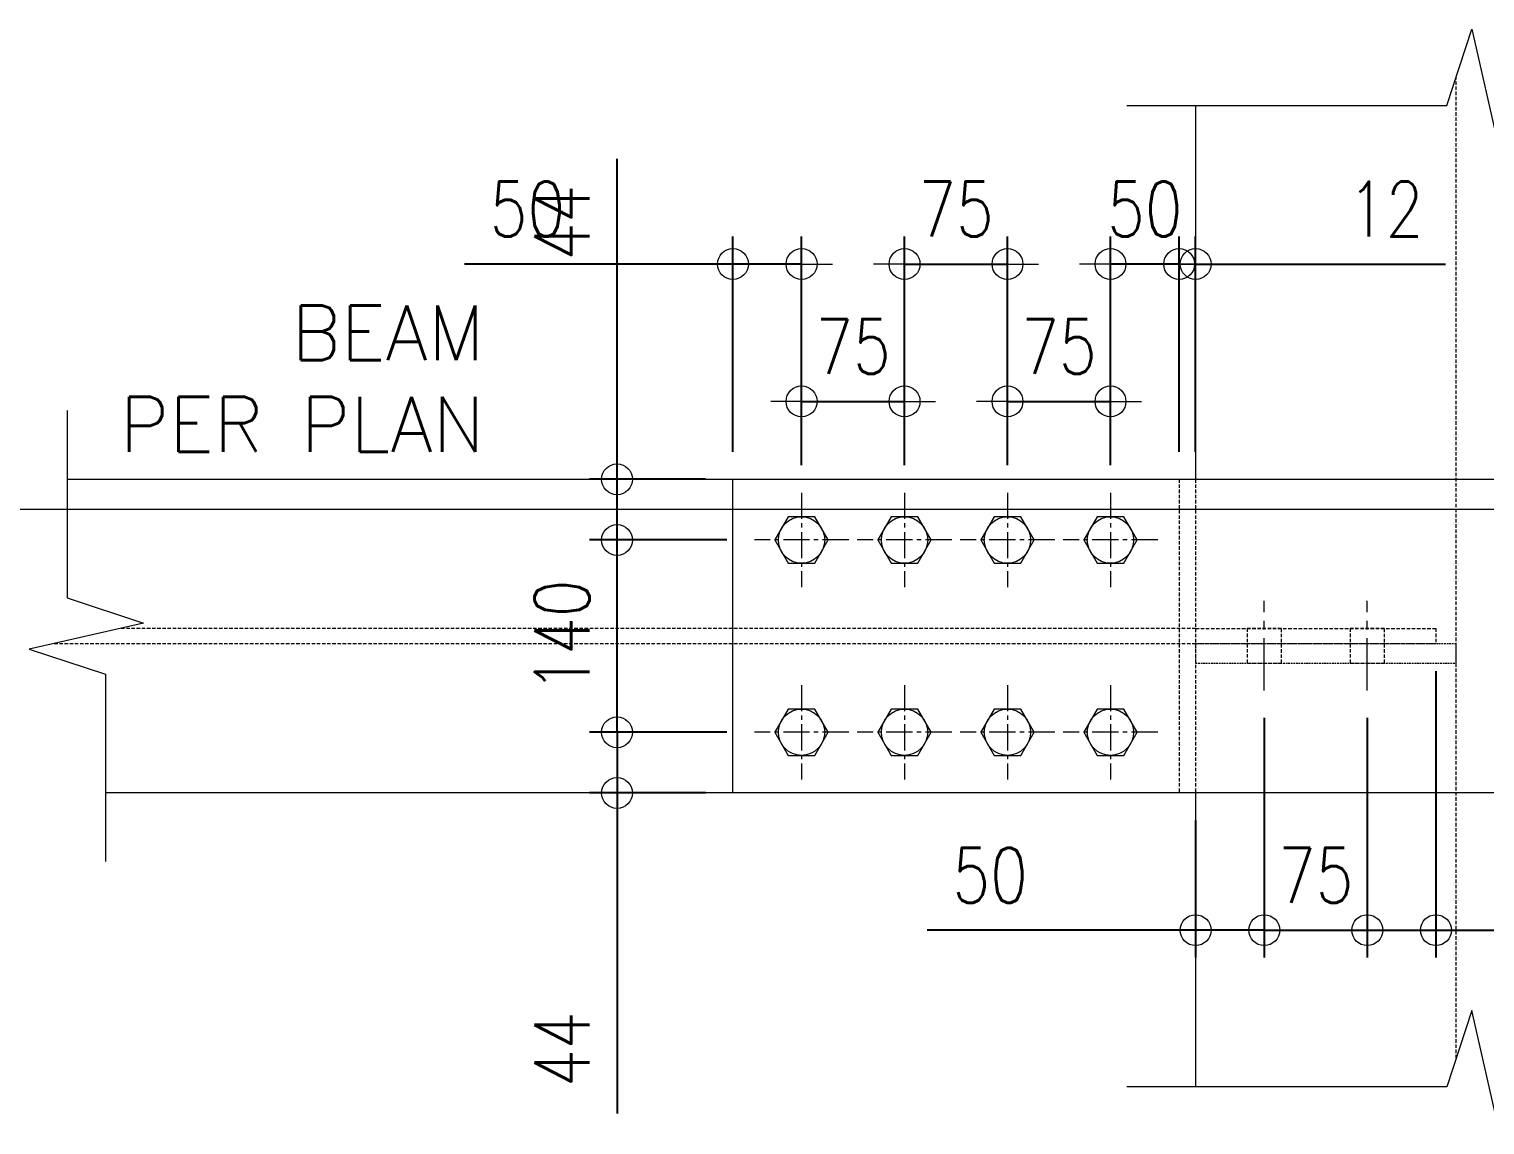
# Model space of a CAD drawing. Header units: millimetres. Extents: x 374056 to 882622, y 26363 to 140094.
# Drawn here: x 420146 to 421206, y 63092 to 63890 of the extents above; entities that cross this region are included whole.
import ezdxf

# ---------------------------------------------------------------- set-up
doc = ezdxf.new("R2010")
doc.units = ezdxf.units.MM
doc.header["$MEASUREMENT"] = 0
doc.linetypes.add('CENTER2', pattern=[28.575, 19.05, -3.175, 3.175, -3.175])
doc.linetypes.add('HIDDEN', pattern=[0.375, 0.25, -0.125])
doc.layers.get('0').update_dxf_attribs({"lineweight": 9})
for name, color, linetype, lineweight in [('A-ANNO_DIM', 1, 'Continuous', 5), ('OUTLINE', 252, 'CENTER2', 9), ('S-ANNO-DIMS', 252, 'Continuous', 5), ('S-Anno-Text', 52, 'Continuous', 9), ('S-BRACE', 2, 'Continuous', 9), ('S-DETL-FAST', 40, 'Continuous', 9)]:
    doc.layers.add(name, color=color, linetype=linetype, lineweight=lineweight)
doc.styles.add('ROMANS', font='ROMANS.shx', dxfattribs={"width": 0.8, "height": 40})
doc.styles.add('ROMANS12', font='ROMANS.shx', dxfattribs={"height": 1.125})
doc.dimstyles.new('ESCA20', dxfattribs={"dimtxt": 40, "dimasz": 0.15, "dimexe": 20, "dimexo": 20, "dimgap": 20, "dimtad": 1, "dimdec": 0, "dimrnd": 1, "dimdsep": 46, "dimtxsty": 'ROMANS', "dimblk1": 'ESCADIM_ARW', "dimblk2": 'ESCADIM_ARW', "dimsah": 1, "dimcen": 20, "dimclrd": 256, "dimclre": 256, "dimclrt": 3, "dimadec": 0, "dimazin": 0, "dimtfac": 1, "dimtdec": 0, "dimtofl": 0, "dimtmove": 0, "dimatfit": 3, "dimldrblk": 'ESCADIM_ARW', "dimfxl": 0, "dimtolj": 1, "dimtzin": 0, "dimarcsym": 0})

# ---------------------------------------------------------------- blocks, each defined once
blk = doc.blocks.new('HBOLTP')
at = {"color": 0, "linetype": 'ByBlock'}
blk.add_lwpolyline([(-0.25, 0.433), (-0.5, 0), (-0.25, -0.433), (0.25, -0.433), (0.5, 0), (0.25, 0.433)], close=True, dxfattribs=at)
blk.add_circle((0, 0), 0.433, dxfattribs=at)
blk = doc.blocks.new('ESCADIM_ARW')
at = {"color": 7}
blk.add_line((-150, 0), (150, 0), dxfattribs=at)
blk.add_circle((0, 0), 75, dxfattribs=at)
blk = doc.blocks.new('*D115')
at = {"layer": 'A-ANNO_DIM', "lineweight": -2, "ltscale": 0.05, "transparency": 16777216}
for p, q in [((420654.3, 63517.9), (420554.3, 63517.9)), ((420574.3, 63378.1), (420574.3, 63517.8)), ((420654.3, 63377.9), (420554.3, 63377.9))]:
    blk.add_line(p, q, dxfattribs=at)
at = {"layer": 'Defpoints', "color": 0, "ltscale": 0.05, "transparency": 16777216}
for p in [(420574.3, 63517.9), (420674.3, 63517.9, 0), (420674.3, 63377.9, 0)]:
    blk.add_point(p, dxfattribs=at)
at = {"layer": 'A-ANNO_DIM', "lineweight": -2, "ltscale": 0.05, "transparency": 16777216, "xscale": 0.15, "yscale": 0.15, "zscale": 0.15}
for p, rotation in [((420574.3, 63517.9), 90), ((420574.3, 63377.9), 270)]:
    blk.add_blockref('ESCADIM_ARW', p, dxfattribs=dict(at, rotation=rotation))
at = {"layer": 'A-ANNO_DIM', "color": 3, "ltscale": 0.05, "transparency": 16777216, "insert": (420534.3, 63447.9), "char_height": 40, "attachment_point": 5, "rotation": 90, "style": 'ROMANS'}
blk.add_mtext('\\A1;140', dxfattribs=at)
blk = doc.blocks.new('*D120')
at = {"layer": 'A-ANNO_DIM', "lineweight": -2, "ltscale": 0.05, "transparency": 16777216}
for p, q in [((420983.7, 63582.1), (420983.7, 63738.8)), ((420995.7, 63582.1), (420995.7, 63738.8)), ((420983.5, 63718.8), (420983.4, 63718.8)), ((420995.8, 63718.8), (421177.8, 63718.8))]:
    blk.add_line(p, q, dxfattribs=at)
at = {"layer": 'Defpoints', "color": 0, "ltscale": 0.05, "transparency": 16777216}
for p in [(420995.7, 63718.8), (420983.7, 63562.1), (420995.7, 63562.1)]:
    blk.add_point(p, dxfattribs=at)
at = {"layer": 'A-ANNO_DIM', "lineweight": -2, "ltscale": 0.05, "transparency": 16777216, "xscale": 0.15, "yscale": 0.15, "zscale": 0.15}
blk.add_blockref('ESCADIM_ARW', (420983.7, 63718.8), dxfattribs=at)
at = {"layer": 'A-ANNO_DIM', "lineweight": -2, "ltscale": 0.05, "transparency": 16777216, "xscale": 0.15, "yscale": 0.15, "zscale": 0.15, "rotation": 180}
blk.add_blockref('ESCADIM_ARW', (420995.7, 63718.8), dxfattribs=at)
at = {"layer": 'A-ANNO_DIM', "color": 3, "ltscale": 0.05, "transparency": 16777216, "insert": (421134.2, 63758.8), "char_height": 40, "attachment_point": 5, "style": 'ROMANS'}
blk.add_mtext('\\A1;12', dxfattribs=at)
blk = doc.blocks.new('*D121')
at = {"layer": 'A-ANNO_DIM', "lineweight": -2, "ltscale": 0.05, "transparency": 16777216}
for p, q in [((420933.7, 63572.3), (420933.7, 63738.8)), ((420983.7, 63582.1), (420983.7, 63738.8)), ((420983.5, 63718.8), (420933.8, 63718.8))]:
    blk.add_line(p, q, dxfattribs=at)
at = {"layer": 'Defpoints', "color": 0, "ltscale": 0.05, "transparency": 16777216}
for p in [(420933.7, 63718.8), (420983.7, 63562.1), (420933.7, 63552.3)]:
    blk.add_point(p, dxfattribs=at)
at = {"layer": 'A-ANNO_DIM', "lineweight": -2, "ltscale": 0.05, "transparency": 16777216, "xscale": 0.15, "yscale": 0.15, "zscale": 0.15, "rotation": 180}
blk.add_blockref('ESCADIM_ARW', (420933.7, 63718.8), dxfattribs=at)
at = {"layer": 'A-ANNO_DIM', "lineweight": -2, "ltscale": 0.05, "transparency": 16777216, "xscale": 0.15, "yscale": 0.15, "zscale": 0.15}
blk.add_blockref('ESCADIM_ARW', (420983.7, 63718.8), dxfattribs=at)
at = {"layer": 'A-ANNO_DIM', "color": 3, "ltscale": 0.05, "transparency": 16777216, "insert": (420958.7, 63758.8), "char_height": 40, "attachment_point": 5, "style": 'ROMANS'}
blk.add_mtext('\\A1;50', dxfattribs=at)
blk = doc.blocks.new('*D122')
at = {"layer": 'A-ANNO_DIM', "lineweight": -2, "ltscale": 0.05, "transparency": 16777216}
for p, q in [((420858.7, 63572.3), (420858.7, 63638.8)), ((420933.7, 63572.3), (420933.7, 63638.8)), ((420858.8, 63618.8), (420933.5, 63618.8))]:
    blk.add_line(p, q, dxfattribs=at)
at = {"layer": 'Defpoints', "color": 0, "ltscale": 0.05, "transparency": 16777216}
for p in [(420933.7, 63618.8), (420858.7, 63552.3), (420933.7, 63552.3)]:
    blk.add_point(p, dxfattribs=at)
at = {"layer": 'A-ANNO_DIM', "lineweight": -2, "ltscale": 0.05, "transparency": 16777216, "xscale": 0.15, "yscale": 0.15, "zscale": 0.15, "rotation": 180}
blk.add_blockref('ESCADIM_ARW', (420858.7, 63618.8), dxfattribs=at)
at = {"layer": 'A-ANNO_DIM', "lineweight": -2, "ltscale": 0.05, "transparency": 16777216, "xscale": 0.15, "yscale": 0.15, "zscale": 0.15}
blk.add_blockref('ESCADIM_ARW', (420933.7, 63618.8), dxfattribs=at)
at = {"layer": 'A-ANNO_DIM', "color": 3, "ltscale": 0.05, "transparency": 16777216, "insert": (420896.2, 63658.8), "char_height": 40, "attachment_point": 5, "style": 'ROMANS'}
blk.add_mtext('\\A1;75', dxfattribs=at)
blk = doc.blocks.new('*D123')
at = {"layer": 'A-ANNO_DIM', "lineweight": -2, "ltscale": 0.05, "transparency": 16777216}
for p, q in [((420658.7, 63582.1), (420658.7, 63738.8)), ((420708.7, 63572.3), (420708.7, 63738.8)), ((420658.7, 63718.8), (420463.1, 63718.8)), ((420708.5, 63718.8), (420658.8, 63718.8))]:
    blk.add_line(p, q, dxfattribs=at)
at = {"layer": 'Defpoints', "color": 0, "ltscale": 0.05, "transparency": 16777216}
for p in [(420708.7, 63718.8), (420658.7, 63562.1), (420708.7, 63552.3)]:
    blk.add_point(p, dxfattribs=at)
at = {"layer": 'A-ANNO_DIM', "lineweight": -2, "ltscale": 0.05, "transparency": 16777216, "xscale": 0.15, "yscale": 0.15, "zscale": 0.15, "rotation": 180}
blk.add_blockref('ESCADIM_ARW', (420658.7, 63718.8), dxfattribs=at)
at = {"layer": 'A-ANNO_DIM', "lineweight": -2, "ltscale": 0.05, "transparency": 16777216, "xscale": 0.15, "yscale": 0.15, "zscale": 0.15}
blk.add_blockref('ESCADIM_ARW', (420708.7, 63718.8), dxfattribs=at)
at = {"layer": 'A-ANNO_DIM', "color": 3, "ltscale": 0.05, "transparency": 16777216, "insert": (420509, 63758.8), "char_height": 40, "attachment_point": 5, "style": 'ROMANS'}
blk.add_mtext('\\A1;50', dxfattribs=at)
blk = doc.blocks.new('*D124')
at = {"layer": 'A-ANNO_DIM', "lineweight": -2, "ltscale": 0.05, "transparency": 16777216}
for p, q in [((420654.3, 63377.9), (420554.3, 63377.9)), ((420574.3, 63377.8), (420574.3, 63333.9)), ((420638.7, 63333.7), (420554.3, 63333.7)), ((420574.3, 63333.7), (420574.3, 63100.3))]:
    blk.add_line(p, q, dxfattribs=at)
at = {"layer": 'Defpoints', "color": 0, "ltscale": 0.05, "transparency": 16777216}
for p in [(420674.3, 63377.9, 0), (420574.3, 63333.7), (420658.7, 63333.7, 0)]:
    blk.add_point(p, dxfattribs=at)
at = {"layer": 'A-ANNO_DIM', "lineweight": -2, "ltscale": 0.05, "transparency": 16777216, "xscale": 0.15, "yscale": 0.15, "zscale": 0.15}
for p, rotation in [((420574.3, 63377.9), 90), ((420574.3, 63333.7), 270)]:
    blk.add_blockref('ESCADIM_ARW', p, dxfattribs=dict(at, rotation=rotation))
at = {"layer": 'A-ANNO_DIM', "color": 3, "ltscale": 0.05, "transparency": 16777216, "insert": (420534.3, 63147), "char_height": 40, "attachment_point": 5, "rotation": 90, "style": 'ROMANS'}
blk.add_mtext('\\A1;44', dxfattribs=at)
blk = doc.blocks.new('*D125')
at = {"layer": 'A-ANNO_DIM', "lineweight": -2, "ltscale": 0.05, "transparency": 16777216}
for p, q in [((420574.3, 63562.1), (420574.3, 63795.5)), ((420638.7, 63562.1), (420554.3, 63562.1)), ((420574.3, 63518.1), (420574.3, 63561.9)), ((420654.3, 63517.9), (420554.3, 63517.9))]:
    blk.add_line(p, q, dxfattribs=at)
at = {"layer": 'Defpoints', "color": 0, "ltscale": 0.05, "transparency": 16777216}
for p in [(420574.3, 63562.1), (420658.7, 63562.1, 0), (420674.3, 63517.9, 0)]:
    blk.add_point(p, dxfattribs=at)
at = {"layer": 'A-ANNO_DIM', "lineweight": -2, "ltscale": 0.05, "transparency": 16777216, "xscale": 0.15, "yscale": 0.15, "zscale": 0.15}
for p, rotation in [((420574.3, 63562.1), 90), ((420574.3, 63517.9), 270)]:
    blk.add_blockref('ESCADIM_ARW', p, dxfattribs=dict(at, rotation=rotation))
at = {"layer": 'A-ANNO_DIM', "color": 3, "ltscale": 0.05, "transparency": 16777216, "insert": (420534.3, 63748.8), "char_height": 40, "attachment_point": 5, "rotation": 90, "style": 'ROMANS'}
blk.add_mtext('\\A1;44', dxfattribs=at)
blk = doc.blocks.new('*D147')
at = {"layer": 'A-ANNO_DIM', "lineweight": -2, "ltscale": 0.05, "transparency": 16777216}
for p, q in [((421045.7, 63388.3), (421045.7, 63213.8)), ((421120.7, 63388.3), (421120.7, 63213.8)), ((421045.8, 63233.8), (421120.5, 63233.8))]:
    blk.add_line(p, q, dxfattribs=at)
at = {"layer": 'Defpoints', "color": 0, "ltscale": 0.05, "transparency": 16777216}
for p in [(421045.7, 63408.3, 0), (421120.7, 63408.3, 0), (421120.7, 63233.8)]:
    blk.add_point(p, dxfattribs=at)
at = {"layer": 'A-ANNO_DIM', "lineweight": -2, "ltscale": 0.05, "transparency": 16777216, "xscale": 0.15, "yscale": 0.15, "zscale": 0.15, "rotation": 180}
blk.add_blockref('ESCADIM_ARW', (421045.7, 63233.8), dxfattribs=at)
at = {"layer": 'A-ANNO_DIM', "lineweight": -2, "ltscale": 0.05, "transparency": 16777216, "xscale": 0.15, "yscale": 0.15, "zscale": 0.15}
blk.add_blockref('ESCADIM_ARW', (421120.7, 63233.8), dxfattribs=at)
at = {"layer": 'A-ANNO_DIM', "color": 3, "ltscale": 0.05, "transparency": 16777216, "insert": (421083.2, 63273.8), "char_height": 40, "attachment_point": 5, "style": 'ROMANS'}
blk.add_mtext('\\A1;75', dxfattribs=at)
blk = doc.blocks.new('*D126')
at = {"layer": 'A-ANNO_DIM', "lineweight": -2, "ltscale": 0.05, "transparency": 16777216}
for p, q in [((421045.7, 63388.3), (421045.7, 63213.8)), ((420995.7, 63313.7), (420995.7, 63213.8)), ((420995.7, 63233.8), (420800.1, 63233.8)), ((421045.5, 63233.8), (420995.8, 63233.8))]:
    blk.add_line(p, q, dxfattribs=at)
at = {"layer": 'Defpoints', "color": 0, "ltscale": 0.05, "transparency": 16777216}
for p in [(421045.7, 63408.3, 0), (420995.7, 63333.7, 0), (420995.7, 63233.8)]:
    blk.add_point(p, dxfattribs=at)
at = {"layer": 'A-ANNO_DIM', "lineweight": -2, "ltscale": 0.05, "transparency": 16777216, "xscale": 0.15, "yscale": 0.15, "zscale": 0.15, "rotation": 180}
blk.add_blockref('ESCADIM_ARW', (420995.7, 63233.8), dxfattribs=at)
at = {"layer": 'A-ANNO_DIM', "lineweight": -2, "ltscale": 0.05, "transparency": 16777216, "xscale": 0.15, "yscale": 0.15, "zscale": 0.15}
blk.add_blockref('ESCADIM_ARW', (421045.7, 63233.8), dxfattribs=at)
at = {"layer": 'A-ANNO_DIM', "color": 3, "ltscale": 0.05, "transparency": 16777216, "insert": (420846, 63273.8), "char_height": 40, "attachment_point": 5, "style": 'ROMANS'}
blk.add_mtext('\\A1;50', dxfattribs=at)
blk = doc.blocks.new('*D127')
at = {"layer": 'A-ANNO_DIM', "lineweight": -2, "ltscale": 0.05, "transparency": 16777216}
for p, q in [((421170.7, 63422.3), (421170.7, 63213.8)), ((421120.7, 63388.3), (421120.7, 63213.8)), ((421120.8, 63233.8), (421170.5, 63233.8)), ((421170.7, 63233.8), (421366.3, 63233.8))]:
    blk.add_line(p, q, dxfattribs=at)
at = {"layer": 'Defpoints', "color": 0, "ltscale": 0.05, "transparency": 16777216}
for p in [(421170.7, 63442.3, 0), (421120.7, 63408.3, 0), (421170.7, 63233.8)]:
    blk.add_point(p, dxfattribs=at)
at = {"layer": 'A-ANNO_DIM', "lineweight": -2, "ltscale": 0.05, "transparency": 16777216, "xscale": 0.15, "yscale": 0.15, "zscale": 0.15, "rotation": 180}
blk.add_blockref('ESCADIM_ARW', (421120.7, 63233.8), dxfattribs=at)
at = {"layer": 'A-ANNO_DIM', "lineweight": -2, "ltscale": 0.05, "transparency": 16777216, "xscale": 0.15, "yscale": 0.15, "zscale": 0.15}
blk.add_blockref('ESCADIM_ARW', (421170.7, 63233.8), dxfattribs=at)
at = {"layer": 'A-ANNO_DIM', "color": 3, "ltscale": 0.05, "transparency": 16777216, "insert": (421320.4, 63273.8), "char_height": 40, "attachment_point": 5, "style": 'ROMANS'}
blk.add_mtext('\\A1;50', dxfattribs=at)
blk = doc.blocks.new('*D135')
at = {"layer": 'A-ANNO_DIM', "lineweight": -2, "ltscale": 0.05, "transparency": 16777216}
for p, q in [((420783.7, 63572.3), (420783.7, 63738.8)), ((420858.7, 63572.3), (420858.7, 63738.8)), ((420783.8, 63718.8), (420858.5, 63718.8))]:
    blk.add_line(p, q, dxfattribs=at)
at = {"layer": 'Defpoints', "color": 0, "ltscale": 0.05, "transparency": 16777216}
for p in [(420858.7, 63718.8), (420783.7, 63552.3), (420858.7, 63552.3)]:
    blk.add_point(p, dxfattribs=at)
at = {"layer": 'A-ANNO_DIM', "lineweight": -2, "ltscale": 0.05, "transparency": 16777216, "xscale": 0.15, "yscale": 0.15, "zscale": 0.15, "rotation": 180}
blk.add_blockref('ESCADIM_ARW', (420783.7, 63718.8), dxfattribs=at)
at = {"layer": 'A-ANNO_DIM', "lineweight": -2, "ltscale": 0.05, "transparency": 16777216, "xscale": 0.15, "yscale": 0.15, "zscale": 0.15}
blk.add_blockref('ESCADIM_ARW', (420858.7, 63718.8), dxfattribs=at)
at = {"layer": 'A-ANNO_DIM', "color": 3, "ltscale": 0.05, "transparency": 16777216, "insert": (420821.2, 63758.8), "char_height": 40, "attachment_point": 5, "style": 'ROMANS'}
blk.add_mtext('\\A1;75', dxfattribs=at)
blk = doc.blocks.new('*D136')
at = {"layer": 'A-ANNO_DIM', "lineweight": -2, "ltscale": 0.05, "transparency": 16777216}
for p, q in [((420708.7, 63572.3), (420708.7, 63638.8)), ((420783.7, 63572.3), (420783.7, 63638.8)), ((420708.8, 63618.8), (420783.5, 63618.8))]:
    blk.add_line(p, q, dxfattribs=at)
at = {"layer": 'Defpoints', "color": 0, "ltscale": 0.05, "transparency": 16777216}
for p in [(420783.7, 63618.8), (420708.7, 63552.3), (420783.7, 63552.3)]:
    blk.add_point(p, dxfattribs=at)
at = {"layer": 'A-ANNO_DIM', "lineweight": -2, "ltscale": 0.05, "transparency": 16777216, "xscale": 0.15, "yscale": 0.15, "zscale": 0.15, "rotation": 180}
blk.add_blockref('ESCADIM_ARW', (420708.7, 63618.8), dxfattribs=at)
at = {"layer": 'A-ANNO_DIM', "lineweight": -2, "ltscale": 0.05, "transparency": 16777216, "xscale": 0.15, "yscale": 0.15, "zscale": 0.15}
blk.add_blockref('ESCADIM_ARW', (420783.7, 63618.8), dxfattribs=at)
at = {"layer": 'A-ANNO_DIM', "color": 3, "ltscale": 0.05, "transparency": 16777216, "insert": (420746.2, 63658.8), "char_height": 40, "attachment_point": 5, "style": 'ROMANS'}
blk.add_mtext('\\A1;75', dxfattribs=at)

msp = doc.modelspace()

# ---------------------------------------------------------------- linework, layer by layer
at = {"color": 1, "ltscale": 0.05}
msp.add_xline((717385.08885, 63540.23398, 0), (1, 0), dxfattribs=at)
at = {"color": 1, "elevation": -0.00003}
for points in [[(420945.68289, 63834.27945), (421178.58177, 63834.27945), (421196.89382, 63889.86768), (421215.85796, 63806.48533), (421234.17001, 63862.07356), (421467.06889, 63862.07356)], [(420173.90503, 63612.07356), (420173.90503, 63475.69468), (420229.49327, 63457.38263), (420146.11092, 63438.41849), (420201.69915, 63420.10645), (420201.69915, 63283.72756)], [(421467.06889, 63147.62462), (421234.17001, 63147.62462), (421215.85796, 63092.03639), (421196.89382, 63175.41874), (421178.58177, 63119.8305), (420945.68289, 63119.8305)]]:
    msp.add_lwpolyline(points, dxfattribs=at)
at = {"color": 5, "elevation": -0.00003}
msp.add_lwpolyline([(420658.68289, 63562.07356), (421754.06889, 63562.07356), (421754.06889, 63333.72756), (420658.68289, 63333.72756)], close=True, dxfattribs=at)
at = {"color": 5, "linetype": 'HIDDEN', "ltscale": 5, "elevation": -0.00003}
msp.add_lwpolyline([(421185.42089, 63442.31256), (420995.68289, 63442.31256), (420995.68289, 63428.31256), (421185.42089, 63428.31256)], close=True, dxfattribs=at)
at = {"layer": 'OUTLINE', "linetype": 'HIDDEN', "ltscale": 10}
for p, q in [((421185.42089, 63140.5914, -0.00003), (421185.42089, 63855.04034, -0.00003)), ((420995.68289, 63453.48856, -0.00003), (420212.37165, 63453.48856, -0.00003)), ((420995.68289, 63442.31256, -0.00003), (420163.23253, 63442.31256, -0.00003))]:
    msp.add_line(p, q, dxfattribs=at)
at = {"layer": 'OUTLINE', "color": 2, "linetype": 'HIDDEN', "ltscale": 10}
for p, q in [((420983.68289, 63562.07356, -0.00003), (420983.68289, 63333.72756, -0.00003)), ((420995.68289, 63562.07356, -0.00003), (420995.68289, 63333.72756, -0.00003))]:
    msp.add_line(p, q, dxfattribs=at)
at = {"layer": 'OUTLINE', "linetype": 'HIDDEN', "ltscale": 10, "elevation": -0.00003}
msp.add_lwpolyline([(420995.68289, 63453.48856), (421170.68289, 63453.48856), (421170.68289, 63442.31256), (420995.68289, 63442.31256)], dxfattribs=at)
for points in [[(421058.18289, 63453.48856), (421033.18289, 63453.48856), (421033.18289, 63428.31256), (421058.18289, 63428.31256)], [(421133.18289, 63453.48856), (421108.18289, 63453.48856), (421108.18289, 63428.31256), (421133.18289, 63428.31256)]]:
    msp.add_lwpolyline(points, close=True, dxfattribs=at)
at = {"layer": 'S-ANNO-DIMS', "linetype": 'CENTER2'}
for p, q in [((420708.68289, 63552.27802, -0.00003), (420708.68289, 63483.52311, -0.00003)), ((420783.68289, 63552.27802, -0.00003), (420783.68289, 63483.52311, -0.00003)), ((420858.68289, 63552.27802, -0.00003), (420858.68289, 63483.52311, -0.00003)), ((420933.68289, 63552.27802, -0.00003), (420933.68289, 63483.52311, -0.00003)), ((420743.06035, 63517.90056, -0.00003), (420674.30543, 63517.90056, -0.00003)), ((420818.06035, 63517.90056, -0.00003), (420749.30543, 63517.90056, -0.00003)), ((420893.06035, 63517.90056, -0.00003), (420824.30543, 63517.90056, -0.00003)), ((420968.06035, 63517.90056, -0.00003), (420899.30543, 63517.90056, -0.00003)), ((420708.68289, 63412.27802, -0.00003), (420708.68289, 63343.52311, -0.00003)), ((420783.68289, 63412.27802, -0.00003), (420783.68289, 63343.52311, -0.00003)), ((420858.68289, 63412.27802, -0.00003), (420858.68289, 63343.52311, -0.00003)), ((420933.68289, 63412.27802, -0.00003), (420933.68289, 63343.52311, -0.00003)), ((420743.06035, 63377.90056, -0.00003), (420674.30543, 63377.90056, -0.00003)), ((420818.06035, 63377.90056, -0.00003), (420749.30543, 63377.90056, -0.00003)), ((420893.06035, 63377.90056, -0.00003), (420824.30543, 63377.90056, -0.00003)), ((420968.06035, 63377.90056, -0.00003), (420899.30543, 63377.90056, -0.00003))]:
    msp.add_line(p, q, dxfattribs=at)
at = {"layer": 'S-ANNO-DIMS', "linetype": 'CENTER2', "ltscale": 2}
for p, q in [((421045.68289, 63408.31256, -0.00003), (421045.68289, 63473.48856, -0.00003)), ((421045.68289, 63408.31256, -0.00003), (421045.68289, 63473.48856, -0.00003)), ((421120.68289, 63408.31256, -0.00003), (421120.68289, 63473.48856, -0.00003))]:
    msp.add_line(p, q, dxfattribs=at)
at = {"layer": 'S-BRACE', "ltscale": 0.05, "elevation": -0.00003}
for points in [[(420995.68289, 63834.27945), (420995.68289, 63562.07356)], [(420173.90503, 63562.07356), (420983.68289, 63562.07356)], [(420983.68289, 63333.72756), (420201.69915, 63333.72756)], [(420995.68289, 63333.72756), (420995.68289, 63119.8305)]]:
    msp.add_lwpolyline(points, dxfattribs=at)

# ---------------------------------------------------------------- block references
at = {"layer": 'S-DETL-FAST', "linetype": 'ByBlock', "xscale": 38.97000000008848, "yscale": 38.97000000008848, "zscale": 38.97000000008848}
for p in [(420708.68289, 63517.90056, -0.00003), (420783.68289, 63517.90056, -0.00003), (420858.68289, 63517.90056, -0.00003), (420933.68289, 63517.90056, -0.00003), (420708.68289, 63377.90056, -0.00003), (420783.68289, 63377.90056, -0.00003), (420858.68289, 63377.90056, -0.00003), (420933.68289, 63377.90056, -0.00003)]:
    msp.add_blockref('HBOLTP', p, dxfattribs=at)

# ---------------------------------------------------------------- texts
at = {"layer": 'S-Anno-Text', "insert": (420477.76611, 63688.74023, -0.00003), "char_height": 40, "width": 766.3394513, "attachment_point": 3, "style": 'ROMANS12'}
msp.add_mtext('BEAM\\PPER PLAN', dxfattribs=at)

# ---------------------------------------------------------------- dimensions: what is measured, and where the dimension line sits
at = {"layer": 'A-ANNO_DIM', "ltscale": 0.05}
for base, p1, p2, angle, picture, middle in [((420574.30543, 63562.07356, -0.0003), (420674.30543, 63517.90056, -0.00003), (420658.68289, 63562.07356, -0.00003), 270, '*D125', (420574.30543, 63748.84023, -0.0003)), ((420933.68289, 63718.79721, -0.00003), (420983.68289, 63562.07356, -0.00003), (420933.68289, 63552.27802, -0.00003), 180, '*D121', (420958.68289, 63718.79721, -0.00003)), ((420995.68289, 63233.84603, 0), (421045.68289, 63408.31256, -0.00003), (420995.68289, 63333.72756, -0.00003), 180, '*D126', (420845.95908, 63233.84603, 0)), ((420574.30543, 63333.72756, -0.0003), (420674.30543, 63377.90056, -0.00003), (420658.68289, 63333.72756, -0.00003), 90, '*D124', (420574.30543, 63146.9609, -0.0003))]:
    dim = msp.add_linear_dim(base=base, p1=p1, p2=p2, angle=angle, dimstyle='ESCA20', dxfattribs=at)
    dim.commit()
    dim.dimension.update_dxf_attribs({"geometry": picture, "text_midpoint": middle, "dimtype": 160})
for base, p1, p2, picture, middle in [((420708.68289, 63718.79721, -0.00003), (420658.68289, 63562.07356, -0.00003), (420708.68289, 63552.27802, -0.00003), '*D123', (420508.95908, 63718.79721, -0.00003)), ((420858.68289, 63718.79721, -0.00003), (420783.68289, 63552.27802, -0.00003), (420858.68289, 63552.27802, -0.00003), '*D135', (420821.18289, 63718.79721, -0.00003)), ((420995.68289, 63718.79721, -0.00003), (420983.68289, 63562.07356, -0.00003), (420995.68289, 63562.07356, -0.00003), '*D120', (421134.17813, 63718.79721, -0.00003)), ((420783.68289, 63618.79721, -0.00003), (420708.68289, 63552.27802, -0.00003), (420783.68289, 63552.27802, -0.00003), '*D136', (420746.18289, 63618.79721, -0.00003)), ((420933.68289, 63618.79721, -0.00003), (420858.68289, 63552.27802, -0.00003), (420933.68289, 63552.27802, -0.00003), '*D122', (420896.18289, 63618.79721, -0.00003)), ((421170.68289, 63233.84603, 0), (421120.68289, 63408.31256, -0.00003), (421170.68289, 63442.31256, -0.00003), '*D127', (421320.4067, 63233.84603, 0)), ((421120.68289, 63233.84603, 0), (421045.68289, 63408.31256, -0.00003), (421120.68289, 63408.31256, -0.00003), '*D147', (421083.18289, 63233.84603, 0))]:
    dim = msp.add_linear_dim(base=base, p1=p1, p2=p2, dimstyle='ESCA20', dxfattribs=at)
    dim.commit()
    dim.dimension.update_dxf_attribs({"geometry": picture, "text_midpoint": middle, "dimtype": 160})
dim = msp.add_linear_dim(base=(420574.30543, 63517.90056, -0.0003), p1=(420674.30543, 63377.90056, -0.00003), p2=(420674.30543, 63517.90056, -0.00003), angle=270, dimstyle='ESCA20', dxfattribs=at)
dim.commit()
dim.dimension.update_dxf_attribs({"geometry": '*D115', "text_midpoint": (420534.30543, 63447.90056, -0.0003)})

doc.saveas('drawing.dxf')
